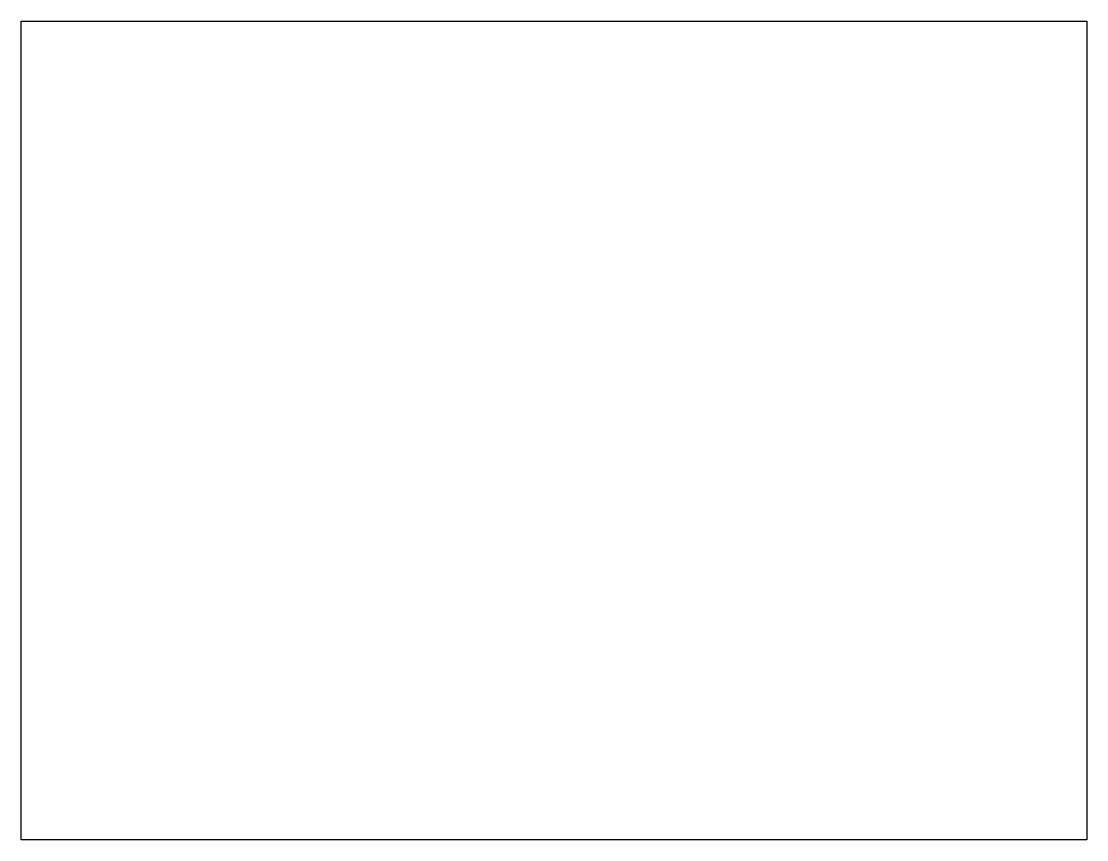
# Model space of a CAD drawing. Extents: x 2.23 to 6.21, y -4.98 to -1.93.
import ezdxf

# ---------------------------------------------------------------- set-up
doc = ezdxf.new("R2010")
doc.units = 0
doc.layers.add('LAYER_1', color=7, linetype='CONTINUOUS')

msp = doc.modelspace()

# ---------------------------------------------------------------- linework, layer by layer
at = {"layer": 'LAYER_1', "color": 250}
msp.add_lwpolyline([(6.2053, -4.9807), (2.2349, -4.9807), (2.2349, -1.9312), (6.2053, -1.9312), (6.2053, -4.9807)], dxfattribs=at)

doc.saveas('drawing.dxf')
